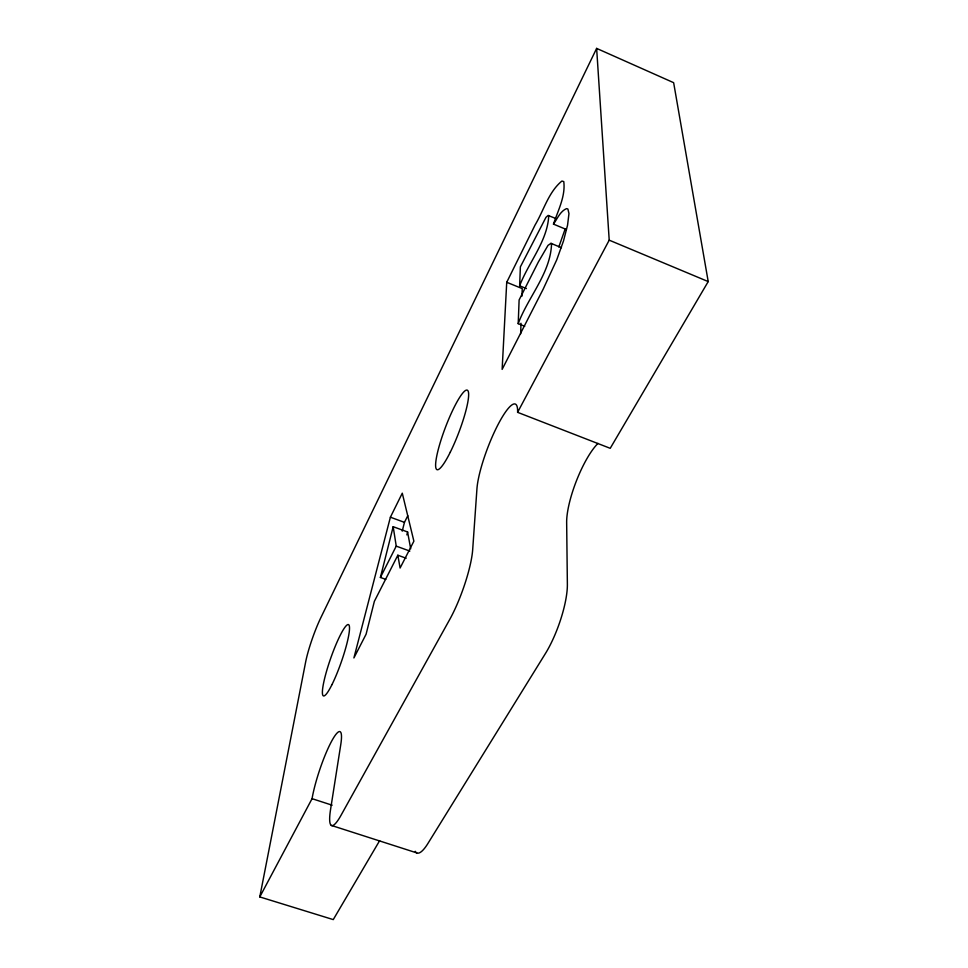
<?xml version="1.0" encoding="UTF-8"?>
<svg xmlns="http://www.w3.org/2000/svg" width="968" height="968" viewBox="0 0 968 968"><rect width="100%" height="100%" fill="white"/><g stroke="black" fill="none" stroke-linecap="round" stroke-linejoin="round"><path stroke-width="1.45" d="M520.651 333.839L521.014 323.288M521.97 296.135L522.236 288.585L506.724 282.281L535.086 224.999C543.75 210.443 548.505 192.051 561.912 181.028L563.775 181.609C565.651 196.274 557.991 210.504 553.478 224.116L566.401 229.513M524.729 326.276L518.207 323.663L519.114 299.959L538.329 262.026L548.009 245.376L550.974 243.331L561.464 247.687M526.423 288.561L519.647 285.814L520.373 266.865L545.988 217.316L548.094 215.453L555.571 218.393M506.724 282.281L502.138 369.377L543.193 289.129L556.733 259.847L563.485 240.984L567.563 225.145L568.966 213.601L567.877 208.979L566.498 208.628C560.145 211.339 557.314 218.78 553.478 224.116M259.787 896.925L305.658 661.955A33.662 4.465 -70.5 0 1 320.831 617.705L596.639 48.4L673.643 82.679L708.213 281.579L610.227 448.317L517.602 412.332A50.59 10.14 -69.1 0 0 498.726 423.282A50.59 10.14 -69.1 0 0 476.946 488.755L472.686 549.618A51.28 10.479 -70.2 0 1 449.721 619.472L341.038 815.274A46.585 8.288 -71.6 0 1 330.548 809.587L340.748 744.755A42.991 7.066 -71.5 0 0 331.334 741.742A42.991 7.066 -71.5 0 0 312.059 798.673L259.787 896.925L333.258 919.6L379.662 840.635M406.875 534.88L407.589 531.976L393.177 526.701L380.4 577.448L385.772 579.372M565.13 229.077L558.814 246.973M402.228 531.154L404.455 522.357L407.794 515.726M397.836 555.221L400.099 568.022L413.88 541.185L402.277 493.184L390.394 517.202L353.901 657.95L366.086 634.234L374.362 601.346L397.836 555.221L406.161 558.234M519.647 285.814C528.455 262.546 547.622 241.068 548.747 215.537M380.4 577.448L396.239 546.134L393.177 526.701M518.207 323.663C527.971 297.164 550.707 273.036 551.542 243.754L550.974 243.331M517.602 412.332L609.211 240.161L596.639 48.4M331.322 825.414L416.712 852.869M312.059 798.673L332.145 805.195M396.239 546.134L409.851 551.082M390.394 517.202L404.455 522.357M609.211 240.161L708.213 281.579M407.589 531.976L410.698 548.783M415.248 851.308A46.04 10.769 -72.2 0 0 427.977 843.382L545.432 653.521A50.614 13.576 -70.3 0 0 567.369 584.345L566.655 522.454A49.937 13.141 -68.8 0 1 598.006 443.404M331.976 684.606A37.788 5.614 -70.7 0 0 349.17 625.449A37.788 5.614 -70.7 0 0 326.712 670.667A37.788 5.614 -70.7 0 0 331.976 684.606M450.326 452.092A42.531 7.163 -69.2 0 0 467.266 390.164A42.531 7.163 -69.2 0 0 438.806 447.482A42.531 7.163 -69.2 0 0 450.326 452.092"/></g></svg>
